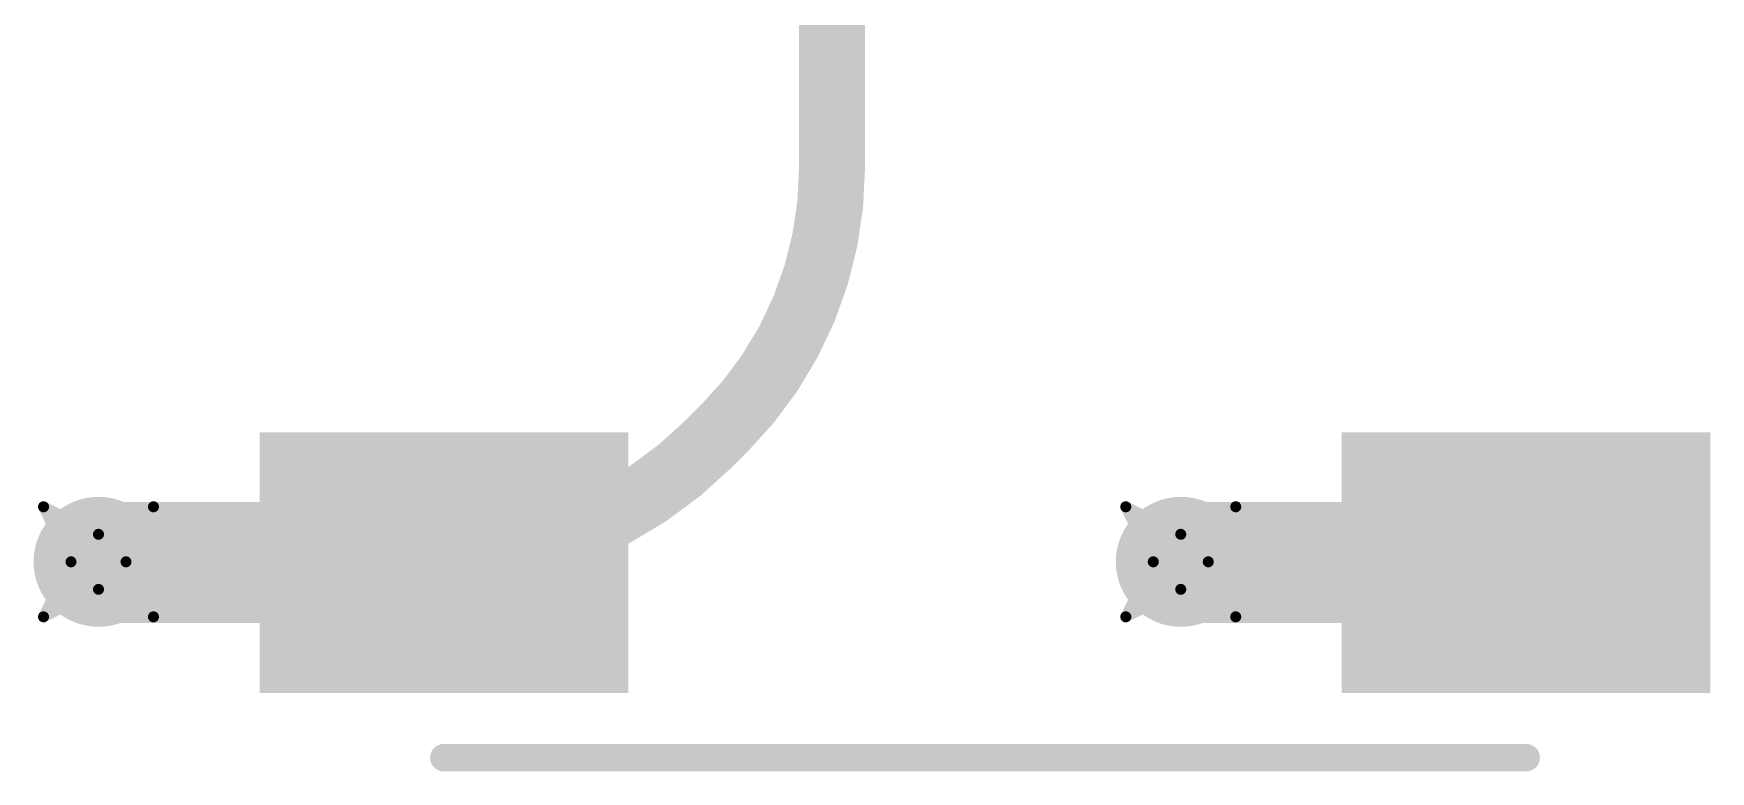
# Model space of a CAD drawing. Header units: inches. Extents: x -11 to 1110, y -7 to 455.
# Drawn here: x 679.68 to 687.43, y 75.45 to 78.85 of the extents above; entities that cross this region are included whole.
import ezdxf

# ---------------------------------------------------------------- set-up
doc = ezdxf.new("R2010")
doc.units = ezdxf.units.IN
for name, color, linetype in [('Bottom Layer', 5, 'Continuous'), ('Drill Drawing', 1, 'Continuous'), ('Top Layer', 1, 'Continuous'), ('Top Overlay', 2, 'Continuous'), ('Top Paste', 8, 'Continuous'), ('Top Solder', 216, 'Continuous'), ('Via Holes', 16, 'Continuous')]:
    doc.layers.add(name, color=color, linetype=linetype)

# ---------------------------------------------------------------- blocks, each defined once
blk = doc.blocks.new('WS2812B_B_W_3')
at = {"layer": 'Top Layer'}
for points in [[(-3.25, 2.15), (-1.75, 2.15), (-1.75, 1.15), (-3.25, 1.15)], [(3.25, 1.15), (1.75, 1.15), (1.75, 2.15), (3.25, 2.15)], [(-3.25, -1.15), (-1.75, -1.15), (-1.75, -2.15), (-3.25, -2.15)], [(1.75, -1.15), (3.25, -1.15), (3.25, -2.15), (1.75, -2.15)]]:
    blk.add_hatch(color=1, dxfattribs=at).paths.add_polyline_path(points)
at = {"layer": 'Top Paste'}
for points in [[(-3.25, 2.15), (-1.75, 2.15), (-1.75, 1.15), (-3.25, 1.15)], [(3.25, 1.15), (1.75, 1.15), (1.75, 2.15), (3.25, 2.15)], [(-3.25, -1.15), (-1.75, -1.15), (-1.75, -2.15), (-3.25, -2.15)], [(1.75, -1.15), (3.25, -1.15), (3.25, -2.15), (1.75, -2.15)]]:
    blk.add_hatch(color=8, dxfattribs=at).paths.add_polyline_path(points)
at = {"layer": 'Top Solder'}
for points in [[(-3.3516, 2.2516), (-1.6484, 2.2516), (-1.6484, 1.0484), (-3.3516, 1.0484)], [(3.3516, 1.0484), (1.6484, 1.0484), (1.6484, 2.2516), (3.3516, 2.2516)], [(-3.3516, -1.0484), (-1.6484, -1.0484), (-1.6484, -2.2516), (-3.3516, -2.2516)], [(1.6484, -1.0484), (3.3516, -1.0484), (3.3516, -2.2516), (1.6484, -2.2516)]]:
    blk.add_hatch(color=216, dxfattribs=at).paths.add_polyline_path(points)
at = {"layer": 'Top Overlay'}
for points in [[(-2.5, 2.5508, 0.127, 0.127, 0), (2.5, 2.5508, 0.127, 0.127, 0)], [(-3.556, 1.5494, 0.254, 0.254, 0), (-3.556, 1.8034, 0.254, 0.254, 0)], [(-3.556, 1.8034, 0.254, 0.254, 0), (-3.429, 1.6764, 0.254, 0.254, 0)], [(-3.556, 1.5494, 0.254, 0.254, 0), (-3.429, 1.6764, 0.254, 0.254, 0)], [(-2.5, -2.5508, 0.127, 0.127, 0), (2.5, -2.5508, 0.127, 0.127, 0)]]:
    blk.add_lwpolyline(points, format="xyseb", dxfattribs=at)
for points in [[(-2.5318, 2.5508, 0.0635, 0.0635, 1), (-2.4683, 2.5508, 0.0635, 0.0635, 1)], [(2.4683, 2.5508, 0.0635, 0.0635, 1), (2.5318, 2.5508, 0.0635, 0.0635, 1)], [(-3.6195, 1.8034, 0.127, 0.127, 1), (-3.4925, 1.8034, 0.127, 0.127, 1)], [(-3.6195, 1.8034, 0.127, 0.127, 1), (-3.4925, 1.8034, 0.127, 0.127, 1)], [(-3.4925, 1.6764, 0.127, 0.127, 1), (-3.3655, 1.6764, 0.127, 0.127, 1)], [(-3.4925, 1.6764, 0.127, 0.127, 1), (-3.3655, 1.6764, 0.127, 0.127, 1)], [(-3.6195, 1.5494, 0.127, 0.127, 1), (-3.4925, 1.5494, 0.127, 0.127, 1)], [(-3.6195, 1.5494, 0.127, 0.127, 1), (-3.4925, 1.5494, 0.127, 0.127, 1)], [(-2.5318, -2.5508, 0.0635, 0.0635, 1), (-2.4683, -2.5508, 0.0635, 0.0635, 1)], [(2.4683, -2.5508, 0.0635, 0.0635, 1), (2.5318, -2.5508, 0.0635, 0.0635, 1)]]:
    blk.add_lwpolyline(points, format="xyseb", close=True, dxfattribs=at)

msp = doc.modelspace()

# ---------------------------------------------------------------- hatches: boundary and pattern name
at = {"layer": 'Bottom Layer'}
h = msp.add_hatch(color=5, dxfattribs=at)
edge = h.paths.add_edge_path()
edge.add_arc((679.9802, 76.4142), 0.3, 0, 360)
h = msp.add_hatch(color=5, dxfattribs=at)
edge = h.paths.add_edge_path()
edge.add_arc((684.9802, 76.4142), 0.3, 0, 360)
at = {"layer": 'Top Layer'}
h = msp.add_hatch(color=1, dxfattribs=at)
edge = h.paths.add_edge_path()
edge.add_arc((679.9802, 76.4142), 0.3, 0, 360)
h = msp.add_hatch(color=1, dxfattribs=at)
edge = h.paths.add_edge_path()
edge.add_arc((684.9802, 76.4142), 0.3, 0, 360)
at = {"layer": 'Via Holes'}
h = msp.add_hatch(color=7, dxfattribs=at)
edge = h.paths.add_edge_path()
edge.add_arc((679.9802, 76.4142), 0.15, 0, 360)
h = msp.add_hatch(color=7, dxfattribs=at)
edge = h.paths.add_edge_path()
edge.add_arc((684.9802, 76.4142), 0.15, 0, 360)

# ---------------------------------------------------------------- linework, layer by layer
at = {"layer": 'Bottom Layer'}
for points in [[(683.369, 78.232, 0.3048, 0.3048, 0), (683.369, 96.193, 0.3048, 0.3048, 0)], [(683.369, 78.232, 0.3048, 0.3048, -0.198912), (682.8714, 77.0306, 0.3048, 0.3048, 0)], [(682.8028, 76.962, 0.3048, 0.3048, 0), (682.8714, 77.0306, 0.3048, 0.3048, 0)], [(682.8028, 76.962, 0.3048, 0.3048, -0.198912), (681.4803, 76.4142, 0.3048, 0.3048, 0)], [(679.9802, 76.4142, 0.3048, 0.3048, 0), (681.4803, 76.4142, 0.3048, 0.3048, 0)]]:
    msp.add_lwpolyline(points, format="xyseb", dxfattribs=at)
for points in [[(683.2928, 78.232, 0.1524, 0.1524, 1), (683.4452, 78.232, 0.1524, 0.1524, 1)], [(683.2928, 78.232, 0.1524, 0.1524, 1), (683.4452, 78.232, 0.1524, 0.1524, 1)], [(682.7952, 77.0306, 0.1524, 0.1524, 1), (682.9476, 77.0306, 0.1524, 0.1524, 1)], [(682.7952, 77.0306, 0.1524, 0.1524, 1), (682.9476, 77.0306, 0.1524, 0.1524, 1)], [(682.7266, 76.962, 0.1524, 0.1524, 1), (682.879, 76.962, 0.1524, 0.1524, 1)], [(682.7266, 76.962, 0.1524, 0.1524, 1), (682.879, 76.962, 0.1524, 0.1524, 1)], [(679.904, 76.4142, 0.1524, 0.1524, 1), (680.0564, 76.4142, 0.1524, 0.1524, 1)], [(681.4041, 76.4142, 0.1524, 0.1524, 1), (681.5565, 76.4142, 0.1524, 0.1524, 1)], [(681.4041, 76.4142, 0.1524, 0.1524, 1), (681.5565, 76.4142, 0.1524, 0.1524, 1)]]:
    msp.add_lwpolyline(points, format="xyseb", close=True, dxfattribs=at)
at = {"layer": 'Drill Drawing'}
for points in [[(679.7262, 76.6682, 0.0508, 0.0508, 0), (679.9802, 76.5412, 0.0508, 0.0508, 0)], [(679.7262, 76.6682, 0.0508, 0.0508, 0), (679.8532, 76.4142, 0.0508, 0.0508, 0)], [(679.9802, 76.5412, 0.0508, 0.0508, 0), (680.2342, 76.6682, 0.0508, 0.0508, 0)], [(680.1072, 76.4142, 0.0508, 0.0508, 0), (680.2342, 76.6682, 0.0508, 0.0508, 0)], [(684.7262, 76.6682, 0.0508, 0.0508, 0), (684.9802, 76.5412, 0.0508, 0.0508, 0)], [(684.7262, 76.6682, 0.0508, 0.0508, 0), (684.8532, 76.4142, 0.0508, 0.0508, 0)], [(684.9802, 76.5412, 0.0508, 0.0508, 0), (685.2342, 76.6682, 0.0508, 0.0508, 0)], [(685.1072, 76.4142, 0.0508, 0.0508, 0), (685.2342, 76.6682, 0.0508, 0.0508, 0)], [(679.7262, 76.1602, 0.0508, 0.0508, 0), (679.8532, 76.4142, 0.0508, 0.0508, 0)], [(680.1072, 76.4142, 0.0508, 0.0508, 0), (680.2342, 76.1602, 0.0508, 0.0508, 0)], [(684.7262, 76.1602, 0.0508, 0.0508, 0), (684.8532, 76.4142, 0.0508, 0.0508, 0)], [(685.1072, 76.4142, 0.0508, 0.0508, 0), (685.2342, 76.1602, 0.0508, 0.0508, 0)], [(679.7262, 76.1602, 0.0508, 0.0508, 0), (679.9802, 76.2872, 0.0508, 0.0508, 0)], [(679.9802, 76.2872, 0.0508, 0.0508, 0), (680.2342, 76.1602, 0.0508, 0.0508, 0)], [(684.7262, 76.1602, 0.0508, 0.0508, 0), (684.9802, 76.2872, 0.0508, 0.0508, 0)], [(684.9802, 76.2872, 0.0508, 0.0508, 0), (685.2342, 76.1602, 0.0508, 0.0508, 0)]]:
    msp.add_lwpolyline(points, format="xyseb", dxfattribs=at)
for points in [[(679.7135, 76.6682, 0.0254, 0.0254, 1), (679.7389, 76.6682, 0.0254, 0.0254, 1)], [(679.7135, 76.6682, 0.0254, 0.0254, 1), (679.7389, 76.6682, 0.0254, 0.0254, 1)], [(680.2215, 76.6682, 0.0254, 0.0254, 1), (680.2469, 76.6682, 0.0254, 0.0254, 1)], [(680.2215, 76.6682, 0.0254, 0.0254, 1), (680.2469, 76.6682, 0.0254, 0.0254, 1)], [(684.7135, 76.6682, 0.0254, 0.0254, 1), (684.7389, 76.6682, 0.0254, 0.0254, 1)], [(684.7135, 76.6682, 0.0254, 0.0254, 1), (684.7389, 76.6682, 0.0254, 0.0254, 1)], [(685.2215, 76.6682, 0.0254, 0.0254, 1), (685.2469, 76.6682, 0.0254, 0.0254, 1)], [(685.2215, 76.6682, 0.0254, 0.0254, 1), (685.2469, 76.6682, 0.0254, 0.0254, 1)], [(679.9675, 76.5412, 0.0254, 0.0254, 1), (679.9929, 76.5412, 0.0254, 0.0254, 1)], [(679.9675, 76.5412, 0.0254, 0.0254, 1), (679.9929, 76.5412, 0.0254, 0.0254, 1)], [(684.9675, 76.5412, 0.0254, 0.0254, 1), (684.9929, 76.5412, 0.0254, 0.0254, 1)], [(684.9675, 76.5412, 0.0254, 0.0254, 1), (684.9929, 76.5412, 0.0254, 0.0254, 1)], [(679.8405, 76.4142, 0.0254, 0.0254, 1), (679.8659, 76.4142, 0.0254, 0.0254, 1)], [(679.8405, 76.4142, 0.0254, 0.0254, 1), (679.8659, 76.4142, 0.0254, 0.0254, 1)], [(680.0945, 76.4142, 0.0254, 0.0254, 1), (680.1199, 76.4142, 0.0254, 0.0254, 1)], [(680.0945, 76.4142, 0.0254, 0.0254, 1), (680.1199, 76.4142, 0.0254, 0.0254, 1)], [(684.8405, 76.4142, 0.0254, 0.0254, 1), (684.8659, 76.4142, 0.0254, 0.0254, 1)], [(684.8405, 76.4142, 0.0254, 0.0254, 1), (684.8659, 76.4142, 0.0254, 0.0254, 1)], [(685.0945, 76.4142, 0.0254, 0.0254, 1), (685.1199, 76.4142, 0.0254, 0.0254, 1)], [(685.0945, 76.4142, 0.0254, 0.0254, 1), (685.1199, 76.4142, 0.0254, 0.0254, 1)], [(679.9675, 76.2872, 0.0254, 0.0254, 1), (679.9929, 76.2872, 0.0254, 0.0254, 1)], [(679.9675, 76.2872, 0.0254, 0.0254, 1), (679.9929, 76.2872, 0.0254, 0.0254, 1)], [(684.9675, 76.2872, 0.0254, 0.0254, 1), (684.9929, 76.2872, 0.0254, 0.0254, 1)], [(684.9675, 76.2872, 0.0254, 0.0254, 1), (684.9929, 76.2872, 0.0254, 0.0254, 1)], [(679.7135, 76.1602, 0.0254, 0.0254, 1), (679.7389, 76.1602, 0.0254, 0.0254, 1)], [(679.7135, 76.1602, 0.0254, 0.0254, 1), (679.7389, 76.1602, 0.0254, 0.0254, 1)], [(680.2215, 76.1602, 0.0254, 0.0254, 1), (680.2469, 76.1602, 0.0254, 0.0254, 1)], [(680.2215, 76.1602, 0.0254, 0.0254, 1), (680.2469, 76.1602, 0.0254, 0.0254, 1)], [(684.7135, 76.1602, 0.0254, 0.0254, 1), (684.7389, 76.1602, 0.0254, 0.0254, 1)], [(684.7135, 76.1602, 0.0254, 0.0254, 1), (684.7389, 76.1602, 0.0254, 0.0254, 1)], [(685.2215, 76.1602, 0.0254, 0.0254, 1), (685.2469, 76.1602, 0.0254, 0.0254, 1)], [(685.2215, 76.1602, 0.0254, 0.0254, 1), (685.2469, 76.1602, 0.0254, 0.0254, 1)]]:
    msp.add_lwpolyline(points, format="xyseb", close=True, dxfattribs=at)
at = {"layer": 'Top Layer'}
for points in [[(679.9802, 76.4108, 0.5588, 0.5588, 0), (681.5758, 76.4108, 0.5588, 0.5588, 0)], [(684.9802, 76.4108, 0.5588, 0.5588, 0), (686.5758, 76.4108, 0.5588, 0.5588, 0)]]:
    msp.add_lwpolyline(points, format="xyseb", dxfattribs=at)
for points in [[(679.8405, 76.4108, 0.2794, 0.2794, 1), (680.1199, 76.4108, 0.2794, 0.2794, 1)], [(681.4361, 76.4108, 0.2794, 0.2794, 1), (681.7155, 76.4108, 0.2794, 0.2794, 1)], [(684.8405, 76.4108, 0.2794, 0.2794, 1), (685.1199, 76.4108, 0.2794, 0.2794, 1)], [(686.4361, 76.4108, 0.2794, 0.2794, 1), (686.7155, 76.4108, 0.2794, 0.2794, 1)]]:
    msp.add_lwpolyline(points, format="xyseb", close=True, dxfattribs=at)

# ---------------------------------------------------------------- block references
msp.add_blockref('WS2812B_B_W_3', (684.0758, 78.0608))

doc.saveas('drawing.dxf')
